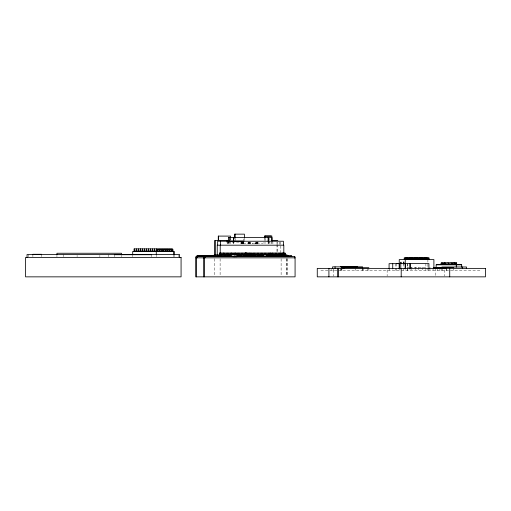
<?xml version="1.0" encoding="UTF-8"?>
<svg xmlns="http://www.w3.org/2000/svg" width="511" height="511" viewBox="0 0 511 511"><rect width="100%" height="100%" fill="white"/><g stroke="black" fill="none" stroke-linecap="round" stroke-linejoin="round"><path stroke-width="0.38" stroke-dasharray="2.56 1.92" d="M243.044 243.785L243.345 241.748M243.485 243.785L243.881 241.748M227.542 242.086L243.223 242.086M240.975 242.233L243.651 242.233L243.651 242.821L240.975 242.821M248.071 242.252L250.729 242.252L250.729 242.84L248.071 242.84M263.312 242.993L273.296 242.993M240.975 243.217L243.651 243.217L243.651 243.811L240.975 243.811L240.956 241.837M248.071 243.236L250.729 243.236L250.729 243.817L248.071 243.817L248.052 241.863M252.434 243.345L262.839 243.345M243.179 243.555L252.868 243.555M255.372 243.817L258.023 243.817L258.023 243.236L255.372 243.236L255.372 243.817L255.353 241.863M409.126 267.208L407.574 267.208L407.574 270.389L407.593 268.128M409.701 267.208L427.694 267.208M336.896 270.389L320.921 270.389L320.921 268.377M338.461 270.389L481.79 270.389M226.75 241.064L227.28 243.785M227.421 241.748L227.721 243.785M453.8 268.313L453.8 270.389M446.838 268.313L446.838 270.389M446.595 268.377L446.595 270.389M444.672 269.917L444.672 276.081M442.315 268.128L442.315 270.389M441.74 268.377L441.74 270.389M439.914 268.313L439.914 270.389M437.275 268.377L437.275 270.389M435.474 268.377L435.474 276.081M433.021 268.128L433.021 270.389M429.981 267.208L429.981 270.389M428.882 268.128L428.882 270.389M427.892 259.582L427.892 267.298M427.892 268.071L427.892 270.389M425.887 263.58L425.887 267.362M425.887 268.115L425.887 270.389M422.367 267.208L422.367 270.389M418.605 267.208L418.605 270.389M415.188 267.208L415.188 270.389M411.834 267.208L411.834 270.389M407.593 263.619L407.593 267.381M407.203 263.58L407.203 267.362M407.203 268.115L407.203 270.389M403.211 263.619L403.211 267.381M403.211 268.128L403.211 270.389M396.376 263.619L396.376 267.381M396.376 268.128L396.376 270.389M395.373 263.67L395.373 267.4M395.373 268.147L395.373 270.389M389.267 268.377L389.267 270.389M387.14 269.917L387.14 276.081M368.859 268.371L368.859 270.389M367.294 268.371L367.294 270.389M363.736 268.371L363.736 270.389M362.791 268.371L362.791 270.389M362.171 268.371L362.171 270.389M355.669 268.505L355.669 270.389M341.904 268.371L341.904 270.389M341.176 268.371L341.176 270.389M341.054 268.377L341.054 270.389M340.269 268.377L340.269 270.389M333.721 268.377L333.721 270.389M333.498 269.917L333.498 276.081M331.115 268.377L331.115 270.389M287.112 258.63L287.112 276.061M286.99 258.77L286.99 276.068M286.243 258.63L286.243 276.061M281.12 258.77L281.12 276.068M280.826 245.932L280.826 252.613M280.456 242.022L280.456 244.399M279.766 242.022L279.766 244.399M277.78 242.112L277.78 243.702M277.78 244.501L277.78 252.453M276.975 242.112L276.975 243.702M276.975 244.501L276.975 252.453M272.031 242.118L272.031 243.658M271.411 242.118L271.411 243.658M269.604 238.286L269.604 239.819M269.604 240.585L269.604 243.658M268.32 242.118L268.32 243.658M268.179 242.118L268.179 243.658M265.196 239.001L265.196 240.521M264.391 239.001L264.391 240.521M257.506 241.863L257.506 243.862M256.976 241.863L256.976 243.862M256.439 242.252L256.42 242.84M256.42 243.236L256.439 243.817M255.89 241.863L255.89 243.862M250.205 241.863L250.205 243.862M249.675 241.863L249.675 243.862M249.138 242.252L249.138 242.84M249.138 243.236L249.138 243.817M248.589 241.863L248.589 243.862M244.405 238.924L244.405 240.521M243.6 238.924L243.6 240.521M243.127 241.837L243.127 243.849L243.108 243.217M243.108 242.233L243.108 242.821M242.591 241.837L242.591 243.849L242.572 243.217M242.572 242.233L242.572 242.821M242.048 242.233L242.054 242.821M242.054 243.217L242.048 243.811M242.035 242.233L242.035 242.821M242.035 243.217L242.035 243.811M241.492 241.837L241.492 243.849M235.201 238.924L235.201 240.521M233.738 242.118L233.738 243.658M233.597 242.118L233.597 243.658M230.487 237.57L230.512 243.658M230.199 238.305L230.199 240.521M229.26 242.118L229.26 243.658M228.698 242.118L228.698 243.658M228.347 242.118L228.347 243.658M220.113 258.77L220.113 276.068M214.243 258.77L214.243 276.068M178.428 255.283L178.428 256.739M174.034 255.206L174.034 256.714M173.944 255.206L173.944 256.714M156.27 255.206L156.27 256.714M151.601 254.714L151.601 256.778M132.707 255.206L132.707 256.714M121.484 255.359L121.484 256.765M114.63 254.714L114.63 256.778M108.447 254.58L108.447 256.746M99.862 255.359L99.862 256.765M77.097 255.359L77.097 256.765M63.811 254.58L63.811 256.746M56.945 255.359L56.945 256.765M41.64 254.293L41.64 256.675M32.889 254.293L32.889 256.675M28.201 254.555L28.201 256.739M258.023 242.252L255.372 242.252L255.372 242.84L258.023 242.84L258.023 242.252"/><path stroke-width="0.77" d="M197.01 256.407L197.105 255.647L214.013 255.647M197.585 256.407L197.597 256.024L231.566 256.024L231.553 256.407M198.977 256.407L198.996 256.024M200.376 256.407L200.421 256.024M201.8 256.407L201.819 256.024L201.819 256.407M203.212 256.407L203.25 256.024M204.624 256.407L204.649 256.024M205.735 256.407L205.754 256.024M206.01 256.407L206.048 256.024L206.093 256.407M206.227 256.407L206.24 256.024M207.127 256.407L207.153 256.024M207.402 256.407L207.44 256.024M207.485 256.407L207.504 256.024M207.619 256.407L207.638 256.024M208.533 256.407L208.577 256.024M208.801 256.407L208.846 256.024M208.884 256.407L208.929 256.024M209.018 256.407L209.063 256.024M209.663 256.024L209.651 256.407L209.791 255.647M209.957 256.407L209.989 256.024M210.238 256.024L210.225 256.407L210.34 256.024M210.443 256.407L210.475 256.024M211.369 256.407L211.401 256.024M211.637 256.407L211.733 256.024L211.739 256.407M211.854 256.407L211.886 256.024M212.78 256.407L212.8 256.024M213.049 256.407L213.113 256.024M213.132 256.407L213.151 256.024M213.266 256.407L213.285 256.024M214.179 256.407L214.198 256.024M214.448 256.407L214.467 256.024M214.531 256.407L214.55 256.024M214.665 256.407L214.684 256.024M215.572 256.407L215.591 256.024M215.84 256.407L215.866 256.024M215.923 256.407L215.942 256.024M216.057 256.407L216.083 256.024M216.964 256.407L216.996 256.024M217.232 256.407L217.271 256.024M217.316 256.407L217.347 256.024M217.45 256.407L217.488 256.024M218.376 256.407L218.44 256.024M218.651 256.407L218.746 256.024L218.778 256.407M218.868 256.407L218.925 256.024M219.787 253.45L219.8 253.079L245.331 253.079L245.382 254.842L245.331 253.079M219.858 253.45L219.871 253.079L219.928 254.842L219.864 254.472M219.819 256.407L219.839 256.024M220.088 256.407L220.107 256.024M220.215 253.45L220.228 253.079L220.286 254.842L220.298 254.472M220.171 256.407L220.19 256.024M220.305 256.407L220.324 256.024M220.688 254.472L220.675 254.842L220.624 253.079L220.688 254.472L245.395 254.472M221.218 256.407L221.263 256.024M221.487 256.407L221.531 256.024M221.57 256.407L221.614 256.024M222.036 254.842L221.985 253.079M222.643 256.407L222.675 256.024M222.911 256.407L223.007 256.024L223.013 256.407M223.128 256.407L223.16 256.024M223.396 254.842L223.377 253.079M224.054 256.407L224.086 256.024M224.323 256.407L224.361 256.024M224.406 256.407L224.438 256.024M224.54 256.407L224.572 256.024M224.789 254.842L224.738 253.079M225.466 256.407L225.485 256.024M225.734 256.407L225.76 256.024M225.817 256.407L225.836 256.024M225.951 256.407L225.977 256.024M226.169 254.842L226.111 253.079M226.865 256.407L226.884 256.024M227.133 256.407L227.159 256.024M227.216 256.407L227.235 256.024M227.35 256.407L227.376 256.024M227.555 254.472L227.542 254.842L227.491 253.079M228.257 256.407L228.276 256.024M228.532 256.407L228.551 256.024M228.609 256.407L228.634 256.024M228.743 256.407L228.768 256.024M228.909 254.842L228.858 253.079M229.65 256.407L229.682 256.024M229.937 256.024L229.924 256.407L230.039 256.024M230.142 256.407L230.154 256.024L230.161 256.407M230.269 254.842L230.218 253.079M231.061 256.407L231.074 256.024M231.336 256.407L231.432 256.024M231.63 254.842L231.592 253.079M233.003 254.842L232.997 253.079L233.016 254.472M234.408 254.842L234.357 253.079M235.775 254.842L235.756 253.079M236.401 256.407L236.414 256.024L264.072 256.024L264.053 256.407M237.168 254.842L237.13 253.079L237.181 254.472M237.794 256.407L237.813 256.024M238.541 254.842L238.509 253.079L238.554 254.472M238.733 256.407L238.746 256.024M239.921 254.842L239.87 253.079M240.125 256.407L240.144 256.024M240.617 256.407L240.649 256.024M241.301 254.472L241.288 254.842L241.237 253.079M241.537 256.024L241.524 256.407L241.569 256.024M242.029 256.407L242.061 256.024M242.642 254.842L242.591 253.079M242.949 256.407L242.981 256.024M243.44 256.407L243.466 256.024M244.003 254.842L243.951 253.079M244.36 256.407L244.392 256.024M244.839 256.407L244.865 256.024M245.088 253.45L245.101 253.079L245.152 254.842L245.165 254.472M245.676 253.45L245.689 253.079L271.054 253.079L271.105 254.842L271.117 254.472L246.411 254.472L246.315 254.842L246.264 253.079M245.746 254.842L245.759 254.472M245.753 253.45L245.765 253.079L245.817 254.842L245.689 253.079M245.772 256.407L245.791 256.024M246.11 253.45L246.123 253.079L246.155 253.45M246.174 254.842L246.187 254.472M246.238 254.472L246.225 254.842L246.123 253.079M246.251 253.45L246.347 253.079L246.398 254.842M247.171 256.407L247.19 256.024M247.631 256.407L247.663 256.024M247.758 254.842L247.701 253.079M248.563 256.407L248.582 256.024M249.055 253.45L249.1 253.079M249.042 256.407L249.1 256.024M249.119 254.842L249.068 253.079M250.479 256.407L250.499 256.024M250.511 254.842L250.46 253.079M251.367 256.407L251.431 256.024M251.891 254.842L251.834 253.079M252.811 256.407L252.83 256.024M253.264 254.842L253.22 253.079L253.277 254.472M253.303 256.407L253.341 256.024M254.631 254.842L254.58 253.079M254.714 256.407L254.753 256.024M255.634 256.407L255.666 256.024M256.005 254.472L255.992 254.842L255.934 253.079M256.126 256.407L256.152 256.024M257.046 256.407L257.078 256.024M257.346 254.842L257.295 253.079M258.457 256.407L258.477 256.024M258.726 254.842L258.675 253.079M258.77 254.842L258.79 254.472M258.924 256.407L258.943 256.024M259.856 256.407L259.875 256.024M260.131 254.842L260.08 253.079M260.316 256.407L260.348 256.024M261.249 256.407L261.274 256.024M261.498 254.842L261.447 253.079M261.741 256.024L261.728 256.407L260.335 256.407M262.641 256.407L262.68 256.024M262.89 254.842L262.833 253.079M264.264 254.842L264.213 253.079M265.643 254.842L265.592 253.079M265.797 256.407L265.809 256.024L291.775 256.024L291.762 256.407M266.161 256.407L266.263 256.024M266.435 256.407L266.448 256.024M267.01 254.842L266.953 253.079M267.189 256.407L267.215 256.024M267.553 256.407L267.662 256.024M267.828 256.407L267.847 256.024M268.364 254.842L268.313 253.079M268.607 256.024L268.588 256.407L268.639 256.024M268.952 256.407L269.003 256.024M269.041 256.407L269.086 256.024M269.24 256.024L269.227 256.407L269.271 256.024M269.738 254.472L269.725 254.842L269.674 253.079M270.012 256.407L270.051 256.024M270.383 256.407L270.415 256.024M270.466 256.407L270.498 256.024M270.651 256.407L270.683 256.024M270.875 253.079L270.945 254.472M270.958 253.45L271.054 253.079M271.43 256.407L271.462 256.024M271.807 256.024L271.795 256.407L271.909 256.024M272.044 253.45L272.063 253.079L284.997 253.079L284.978 254.842M272.063 256.407L272.095 256.024M272.127 254.472L272.114 254.842L272.063 253.079M272.587 253.45L272.612 253.079L272.721 254.842L272.638 253.45M272.842 256.407L272.861 256.024M273.206 256.407L273.308 256.024M273.474 256.407L273.494 256.024M274.024 254.842L273.966 253.079M274.241 256.407L274.26 256.024M274.605 256.407L274.624 256.024M274.688 256.407L274.707 256.024M274.873 256.407L274.899 256.024M275.384 254.842L275.333 253.079M275.633 256.407L275.653 256.024M275.997 256.407L276.017 256.024M276.081 256.407L276.1 256.024M276.266 256.407L276.291 256.024M276.777 254.842L276.726 253.079M277.39 256.407L277.422 256.024M277.473 256.407L277.505 256.024M278.156 254.842L278.099 253.079M278.438 256.407L278.501 256.024M278.814 256.024L278.802 256.407L278.949 256.024M279.076 256.407L279.134 256.024M279.543 254.472L279.53 254.842L279.479 253.079M279.881 256.407L279.9 256.024M280.245 256.407L280.341 256.024L280.335 256.407M280.513 256.407L280.533 256.024M280.897 254.842L280.846 253.079M281.644 256.407L281.689 256.024M281.727 256.407L281.772 256.024M282.257 254.842L282.206 253.079M282.704 256.407L282.736 256.024M283.068 256.407L283.1 256.024M283.151 256.407L283.183 256.024M283.337 256.407L283.369 256.024M283.611 254.842L283.56 253.079M284.116 256.407L284.148 256.024M284.493 256.024L284.48 256.407L284.595 256.024M284.748 256.407L284.787 256.024M284.914 253.45L284.997 253.079L285.049 254.842M285.528 256.407L285.547 256.024M285.892 256.407L285.911 256.024M285.975 256.407L285.994 256.024M286.16 256.407L286.186 256.024M286.946 256.024L286.927 256.407L286.99 254.842L214.243 254.842L214.243 256.413M287.291 256.407L287.31 256.024M287.374 256.407L287.393 256.024M287.565 256.407L287.584 256.024M288.319 256.407L288.338 256.024M288.683 256.407L288.702 256.024M288.766 256.407L288.785 256.024M289.711 256.407L289.743 256.024M290.076 256.407L290.107 256.024M290.159 256.407L290.191 256.024M290.35 256.407L290.382 256.024M291.123 256.407L291.136 256.024M291.487 256.407L291.5 256.024M291.57 256.407L291.583 256.024M404.246 257.966L404.22 258.304L428.901 258.304L428.927 257.966L404.246 257.966L404.329 259.582L404.348 259.243L429.029 259.243L429.01 259.582M405.364 258.304L405.389 257.966L405.472 259.582L405.491 259.243M405.466 258.304L405.491 257.966M406.334 258.304L406.36 257.966L406.443 259.582L406.462 259.243M406.609 258.304L406.635 257.966M406.711 258.304L406.762 257.966M407.58 258.304L407.606 257.966L407.682 259.582M407.855 258.304L407.906 257.966M407.982 258.304L408.021 257.966M408.826 258.304L408.877 257.966L408.928 259.582M409.126 258.304L409.164 257.966M409.241 258.304L409.279 257.966M410.097 258.304L410.135 257.966L410.199 259.582M410.384 258.304L410.422 257.966M410.499 258.304L410.525 257.966M411.355 258.304L411.393 257.966L411.457 259.582M411.642 258.304L411.668 257.966M411.745 258.304L411.77 257.966M412.613 258.304L412.639 257.966L412.716 259.582M412.888 258.304L412.914 257.966M412.984 258.304L413.016 257.966M413.859 258.304L413.884 257.966L413.961 259.582M414.127 258.304L414.159 257.966M414.229 258.304L414.268 257.966M415.098 258.304L415.13 257.966L415.207 259.582M415.392 257.966L415.373 258.304L415.507 257.966M415.526 258.304L415.552 257.966M416.344 258.304L416.363 257.966L416.446 259.582M416.356 258.304L416.382 257.966M416.631 258.304L416.65 257.966M416.669 258.304L416.695 257.966M416.772 258.304L416.797 257.966M417.602 258.304L417.621 257.966L417.704 259.582M417.64 258.304L417.666 257.966M417.915 258.304L417.941 257.966M418.017 258.304L418.068 257.966M418.886 258.304L418.911 257.966L418.988 259.582M419.161 258.304L419.212 257.966M419.288 258.304L419.327 257.966M420.131 258.304L420.183 257.966L420.234 259.582M420.432 258.304L420.47 257.966M420.547 258.304L420.585 257.966M421.403 258.304L421.441 257.966L421.505 259.582M421.69 258.304L421.728 257.966M421.805 258.304L421.831 257.966M422.661 258.304L422.699 257.966L422.782 259.582L422.789 259.243M422.948 258.304L422.974 257.966M423.051 258.304L423.076 257.966M423.919 258.304L423.945 257.966L424.021 259.582M424.194 258.304L424.219 257.966M424.29 258.304L424.322 257.966M425.165 258.304L425.19 257.966L425.267 259.582M425.433 258.304L425.459 257.966M425.535 258.304L425.574 257.966M426.404 258.304L426.43 257.966L426.513 259.582M426.698 257.966L426.672 258.304L426.813 257.966M427.688 257.966L427.752 259.582M427.931 258.304L427.956 257.966M440.782 264.404L441.28 262.846L456.687 262.846L456.464 264.302M442.245 264.404L442.743 262.846M443.708 264.404L444.206 262.846M443.74 264.404L444.238 262.846M445.202 264.404L445.72 262.846M446.678 264.404L447.195 262.846M448.16 264.404L448.664 262.846M449.623 264.404L450.127 262.846M451.085 264.404L451.583 262.846M454.024 264.404L454.515 262.846L454.292 264.302M454.713 264.404L455.231 262.846L455.333 263.261M456.189 264.404L456.687 262.846M265.579 236.139L271.047 236.139M228.347 237.513L272.031 237.513L272.031 241.352M228.896 240.521L214.55 240.521L214.55 254.842M271.769 240.521L277.78 240.521M226.75 241.064L244.009 241.064M134.649 250.901L157.81 250.901M157.81 250.984L172.897 250.984M32.889 254.293L41.64 254.293M272.676 254.472L285.004 254.472M114.63 254.714L151.601 254.714M241.818 256.164L234.319 256.164L234.319 256.707M243.721 256.113L256.043 256.113M232.78 256.707L237.059 256.707M396.376 263.619L428.921 263.58L428.921 268.875M340.403 266.678L357.534 266.678M433.718 267.623L453.8 267.623M341.176 267.7L368.859 267.7M433.622 268.128L446.448 268.128M441.28 262.846L441.383 263.261M428.927 257.966L429.029 259.243M425.184 257.966L425.293 259.243M420.151 257.966L420.259 259.243M410.116 257.966L410.224 259.243M282.2 253.079L282.27 254.472M270.971 253.079L271.034 254.472M235.724 253.079L235.788 254.472M231.572 253.079L231.643 254.472M223.345 253.079L223.416 254.472M219.8 253.079L219.928 254.842M197.105 255.647L197.176 257.078M466.492 268.345L466.492 266.985L441.906 266.985L441.906 268.345M462.564 266.985L462.564 268.345M461.682 267.208L461.682 264.819L436.139 264.819L436.139 268M461.382 264.819L461.382 264.436L436.439 264.436L436.439 264.819M456.285 264.819L456.285 267.208M456.125 264.436L456.125 264.819M449.725 268.377L449.725 276.853M433.896 268.843L433.896 259.582L399.244 259.582L399.244 264.213M410.237 263.58L410.237 268.875M409.911 263.58L409.911 268.882M405.536 263.619L405.536 268.882M405.249 259.582L405.249 264.213M405.127 263.619L405.127 268.882M403.894 264.002L403.894 262.009L403.473 262.009L403.473 264.002M401.205 268.377L401.205 276.853M401.18 263.612L401.18 262.245L400.669 262.245L400.669 263.612M400.784 263.619L400.784 268.882M399.168 268.895L399.168 263.619L389.082 263.67L389.082 268.895M392.729 263.67L392.729 268.895M362.606 268.269L362.606 266.857L332.591 266.857L332.591 268.269M343.852 266.857L343.852 268.269M343.168 266.857L343.168 268.269M338.55 268.377L338.55 276.853M337.65 268.377L337.65 276.853M335.056 266.857L335.056 268.269M328.912 268.377L328.912 276.853M294.885 257.838L294.885 256.567L195.879 256.567L195.879 257.838M294.636 256.567L294.636 257.838M283.809 253.36L283.809 245.191L217.239 245.191L217.239 254.842M283.407 245.191L283.407 241.23L217.648 241.23L217.648 245.191M281.12 254.842L281.12 256.413M271.833 240.521L271.833 235.967L264.391 235.967L264.391 238.241M268.32 237.513L268.32 241.352M268.179 237.513L268.179 241.352M265.196 235.967L265.196 238.241M263.753 256.541L263.753 255.87L258.681 255.87L258.681 256.541M263.619 255.87L263.619 256.541M258.815 255.87L258.815 256.541M244.405 238.132L244.405 234.147L234.396 234.147L234.396 238.132M235.201 234.147L235.201 238.132M234.543 256.164L234.543 256.707M233.738 237.513L233.738 241.352M233.597 237.513L233.597 241.352M230.487 237.57L230.487 236.095L218.28 236.095L218.28 240.521M229.26 237.513L229.26 241.352M228.698 237.513L228.698 241.352M220.599 241.23L220.599 245.191M220.228 245.191L220.228 253.36M220.113 254.842L220.113 256.413M218.561 236.095L218.561 240.521M215.355 240.521L215.355 254.842M204.943 256.567L204.943 257.838M204.707 256.567L204.707 257.838M204.521 257.838L204.521 276.853M204.1 256.567L204.1 257.838M203.851 256.567L203.851 257.838M203.659 257.838L203.659 276.853M196.978 256.567L196.978 257.838M196.735 256.567L196.735 257.838M196.556 257.838L196.556 276.853M179.585 257.467L179.585 254.555L27.038 254.555L27.038 257.467M174.034 254.452L174.034 251.438L132.707 251.438L132.707 254.452M173.944 251.438L173.944 254.452M172.897 251.438L172.897 249.279L157.535 249.279L157.535 251.438M172.622 249.279L172.622 251.438M172.354 249.419L172.354 248.889L134.048 248.889L134.048 251.438M171.236 249.279L171.211 251.438M170.955 249.279L170.936 249.732M169.269 249.279L169.282 249.732M167.895 249.279L167.895 251.438M167.614 249.279L167.608 249.732M167.014 249.279L167.014 251.438M166.216 249.279L166.222 249.732M165.941 249.279L165.947 249.732M165.347 249.279L165.347 251.438M164.255 249.279L164.274 249.732M163.661 249.279L163.661 251.438M162.843 249.279L162.843 251.438M162.587 249.279L162.568 249.732M161.144 249.279L161.144 251.438M160.869 249.279L160.901 249.732M159.483 249.279L159.477 251.438M159.202 249.279L159.196 249.732M157.81 249.279L157.81 251.438M156.5 248.889L156.5 251.438M156.27 251.438L156.27 254.452M154.456 248.889L154.456 251.438M152.489 248.889L152.463 251.438M150.502 248.889L150.509 251.438M148.541 248.889L148.535 251.438M146.561 248.889L146.568 251.438M144.568 248.889L144.568 251.438M142.575 248.889L142.575 251.438M138.602 248.889L138.596 251.438M136.629 248.889L136.616 251.438M134.649 248.889L134.649 251.438M121.484 254.657L121.484 253.252L56.945 253.252L56.945 254.657M220.394 253.079L220.445 254.842L220.394 253.079M221.717 256.024L221.704 256.407L221.748 256.024M239.205 256.024L239.193 256.407L239.237 256.024M246.251 256.024L246.232 256.407L246.257 256.024M249.968 256.024L249.956 256.407L249.988 256.024M251.897 256.024L251.878 256.407L251.923 256.024M254.223 256.024L254.21 256.407L254.254 256.024M257.544 256.024L257.531 256.407L257.55 256.024M277.039 256.024L277.026 256.407L277.058 256.024M277.677 256.024L277.665 256.407L277.697 256.024M281.293 256.024L281.28 256.407L281.325 256.024M281.931 256.024L281.912 256.407L281.957 256.024M288.971 256.024L288.958 256.407L288.977 256.024M453.04 262.846L452.542 264.404L453.059 262.846M181.073 257.467L25.55 257.467L25.55 276.853L181.073 276.853L181.073 257.467M295.077 257.838L195.687 257.838L195.687 276.853L295.077 276.853L295.077 257.838M485.45 268.377L317.267 268.377L317.267 276.853L485.45 276.853L485.45 268.377M399.398 268.882L399.398 263.619L399.378 268.882M169.556 251.438L169.556 249.279L169.55 251.438M164.555 249.732L164.555 249.279L164.529 249.732M140.614 251.438L140.614 248.889L140.57 251.438"/></g></svg>
